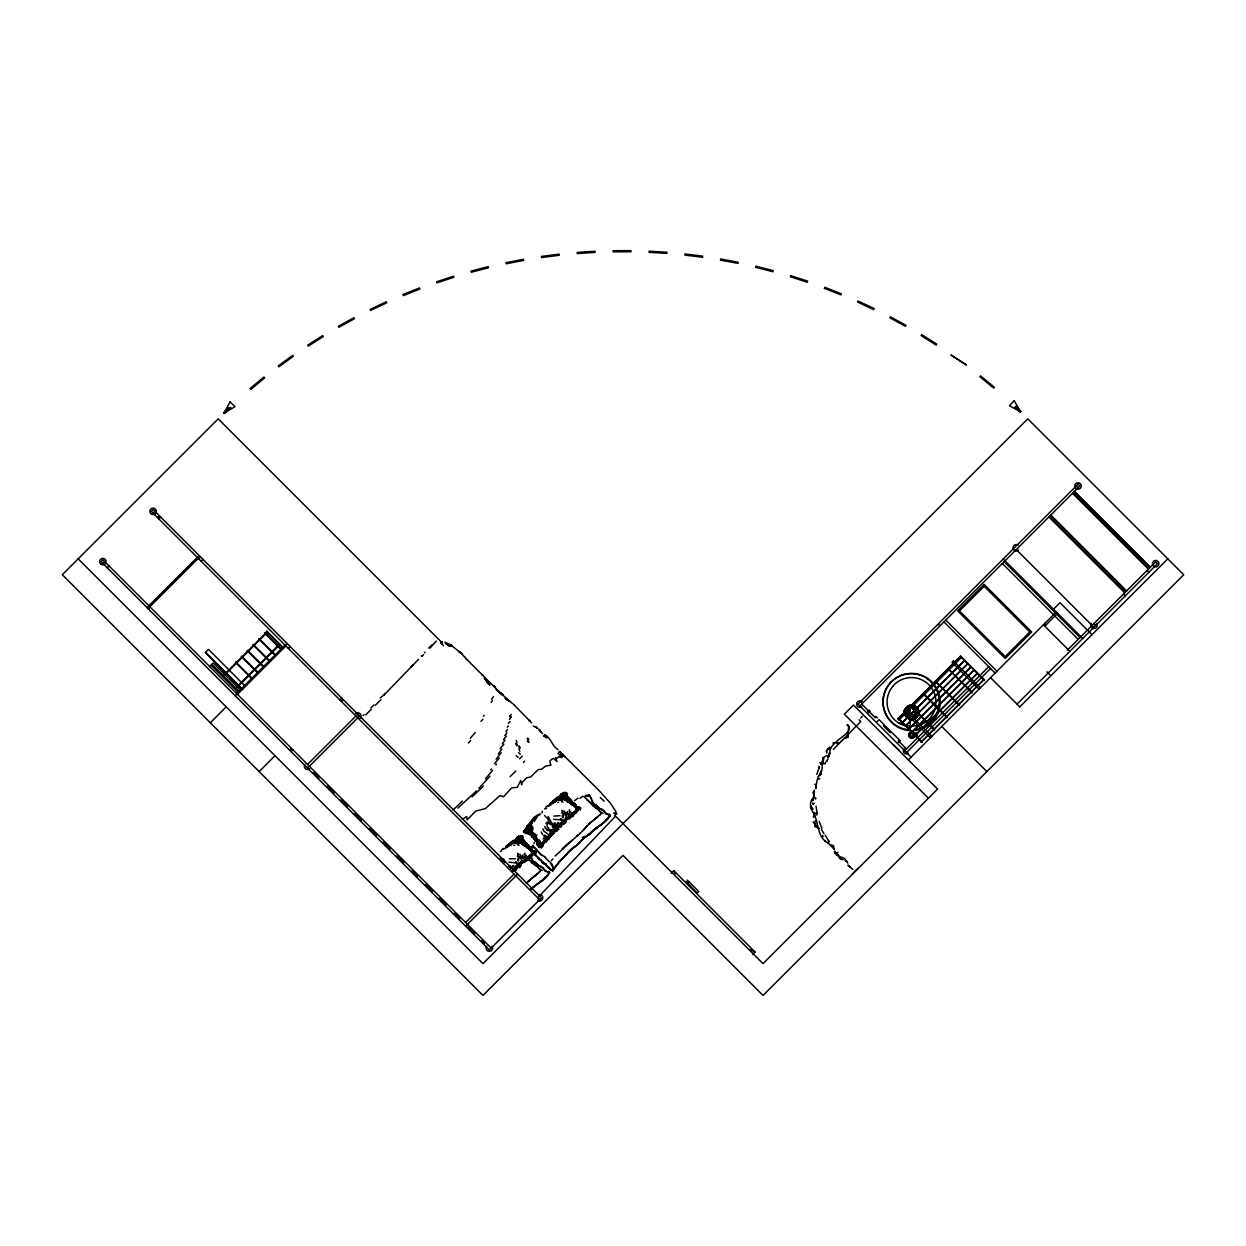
<?xml version="1.0" encoding="UTF-8"?>
<svg xmlns="http://www.w3.org/2000/svg" width="1246" height="1246" viewBox="0 0 1246 1246"><rect width="100%" height="100%" fill="white"/><g stroke="black" fill="none" stroke-linecap="round" stroke-linejoin="round"><path stroke-width="1.5" d="M526.482 846.548L531.03 850.582M528.74 858.961L521.389 862.512L518.601 866.982M538.303 841.969C529.877 832.063 524.644 819.79 540.53 813.872M536.325 837.951L536.356 835.848M566.338 794.06L565.186 796.63L568.737 802.237M616.63 814.09L616.209 813.28M556.791 798.125L553.894 799.714L553.099 802.003M568.597 797.876L566.914 795.369L565.373 795.369L565.606 797.238L571.322 803.514L576.789 806.551L576.882 807.953L579.873 807.533L574.126 805.57L574.78 803.545L573.799 802.907M526.98 832.717L525.329 829.384L528.802 832.453L528.647 831.051L524.909 832.951L527.447 832.935L526.871 833.59M564.843 795.851L565.528 795.213L565.139 796.599L565.559 794.123L563.737 793.515L560.466 794.543M524.955 844.804L521.28 840.365M565.466 794.325L565.139 796.599L567.226 794.076L566.821 792.892L564.718 795.073L565.513 798.375M527.556 847.56L523.351 843.184L523.118 840.801L522.572 843.012L520.267 842.623M579.873 807.579L575.683 806.723L575.496 804.309L570.715 800.96L570.45 799.107L567.428 799.667L567.148 797.331L566.572 798.39L560.155 796.474L556.837 797.502M531.824 847.56L532.899 845.209M532.976 833.636L531.933 835.365L530.422 835.412L531.871 834.524L532.322 837.374L534.659 835.677L531.684 830.661L531.185 826.768M524.924 846.361L527.027 847.124L527.432 844.087L526.404 843.09L526.03 846.003L524.177 845.691M529.534 846.595L530.469 847.264L529.768 849.242L531.108 849.351L531.248 850.473C538.35 851.22 531.232 853.853 531.435 849.024L529.239 849.087L528.148 846.688L527.058 847.171L527.323 844.445L528.662 845.863M555.436 799.216L556.137 798.234M570.061 802.159L567.927 800.275L569.484 798.281L567.974 799.465L566.4 795.555M522.23 841.486L523.289 843.153L526.295 843.09L523.834 842.981L523.009 839.82M575.496 804.309L576.057 805.897L574.718 805.305M553.582 823.637L555.311 824.322L555.778 826.129M556.37 831.16L556.432 829.914M813.358 816.192C814.635 816.146 812.174 819.463 814.682 814.977M559.267 826.877L560.902 823.886C566.338 818.201 574.453 812.158 579.016 807.595L578.814 808.42M570.684 802.922L570.699 803.919M828.824 755.045L828.652 756.914L828.87 754.251M526.233 855.301L526.793 856.968M828.808 756.509L828.855 754.655M574.297 811.831C563.41 822.438 548.162 832.935 541.854 846.221L542.851 846.143L542.15 843.464L543.272 841.782L560.342 824.26L570.559 816.037L573.503 815.273M567.522 818.513L566.914 817.049M518.928 835.77L518.118 837.421M524.005 843.635L520.906 839.352L523.289 837.592L522.931 836.378L522.214 836.019L520.501 839.337M524.519 841.408L522.962 838.823L521.42 838.776L522.51 841.875L523.725 841.19M819.401 828.45L814.744 826.456L815.507 823.466M820.553 773.361L821.052 774.296M566.868 796.116L568.612 797.129L567.974 799.465M533.163 850.691L532.369 851.766L531.154 848.059L527.323 844.445M914.813 712.26L915.935 713.506L914.751 712.883M531.154 848.059L531.637 849.679L530.344 849.024M815.772 787.97L817.36 778.952M821.301 770.635L820.18 775.246M516.607 837.717L519.862 836.86L521.716 839.399L521.669 837.514L521.171 840.053L522.417 837.514M509.038 844.881L509.957 842.592L512.916 841.081M514.193 870.004L515.937 867.06C521.513 861.562 529.83 855.862 534.534 851.47L531.497 850.878M826.83 755.434L823.092 757.755L821.846 770.667L817.765 777.224M819.93 762.677L820.834 762.895M845.162 738.364L847.81 737.305L848.728 726.278C847.903 723.552 847.934 727.368 847.109 724.674C857.404 732.477 828.824 740.716 829.914 752.615M508.757 866.437L510.439 867.216L510.798 869.069M577.459 811.13L574.422 803.748L569.126 802.891M822.625 761.15L822.967 760.309L822.329 762.054L823.949 763.751L825.132 763.798L825.475 762.256M522.697 861.952L529.721 855.535M567.055 799.2L565.715 796.194M542.15 847.218L541.2 848.105L539.409 842.156L541.714 845.255L539.191 846.859L540.328 846.984L539.736 843.417L540.935 843.402L540.048 841.003M522.884 839.555L524.566 840.661L523.834 842.981M570.824 802.985L571.353 803.561L571.493 800.867L571.867 803.935L571.042 803.623M916.153 732.928L916.215 732.492A2.679 0.919 89.7 0 1 916.371 732.601M520.859 839.259L521.576 838.636L521.124 840.006L521.544 837.733M815.787 786.927L816.005 784.902M526.622 830.989L525.89 829.867L527.229 825.802L527.479 828.31M553.426 868.711L552.617 870.97L559.189 862.045L571.089 849.445L578.253 843.869M575.138 812.485L578.128 807.564M833.153 845.676L834.322 849.242M532.369 851.766L530.095 847.467L528.475 847.607L527.821 845.1L527.276 845.894M557.367 799.558L556.183 799.48L555.389 802.003M815.149 824.525L813.233 821.893L813.981 822.344M561.37 827.064L561.775 823.808L562.974 823.139L564.08 824.322M847.81 737.305C846.735 734.003 848.853 738.831 846.564 735.483M559.516 795.524L558.722 798.047M267.174 632.485L224.015 675.659M279.088 644.665L236.039 687.683M546.278 841.408L545.39 839.695L540.094 845.022L538.474 841.813M822.158 763.658L821.192 764.733L820.475 763.066M511.499 842.156L512.215 841.221M522.759 841.72L521.716 839.617M574.328 805.913L570.263 801.941L569.687 802.704M524.753 844.009L526.326 842.685L527.494 844.913L527.058 847.171M527.229 825.802L527.915 829.618L530.578 832.375L528.335 834.337L529.348 832.219L530.594 832.795M565.123 822.516L564.656 821.176M537.01 839.882L538.708 842.67L537.961 843.168L534.752 839.477M530.5 856.204L533.335 852.171L531.59 850.597L536.278 851.875L535.578 854.071M922.009 742.554L898.444 718.568L922.274 741.993M959.467 705.361L935.653 681.562L959.607 704.675M971.911 692.932L948.206 668.806L972.036 692.231M984.356 680.487L960.65 656.362L984.48 679.786M529.332 825.117L530.126 829.836L536.387 839.243M537.478 844.336L538.708 842.67L539.658 844.695M557.741 798.328L557.865 797.518L557.242 798.686M528.849 827.951L529.815 823.668M535.531 840.225L535.359 841.19L536.014 840.069C536.06 837.904 532.836 839.742 534.892 839.617L536.419 838.122L535.079 835.381M573.97 814.323L572.63 816.239L569.375 816.737M515.626 838.683L515.501 840.427L517.059 841.112M532.681 830.366L532.213 827.827M516.202 870.315L516.903 866.204L522.775 861.126L523.787 861.702M524.161 831.752L525.251 830.786L525.485 832.063L523.367 831.269L528.522 831.907L525.532 830.957L526.233 830.397L526.092 833.714L526.279 831.487L527.603 831.409M567.101 819.152L562.538 824.587L560.342 824.26L559.781 827.017L557.647 828.216L558.115 826.674M530.469 823.699L528.351 826.705L529.098 823.357L535.858 818.513M576.057 805.897L575.683 806.723L577.038 807.299L575.839 805.243L574.001 805.165L572.615 802.346L572.802 803.935M531.637 848.401L531.84 847.311M576.633 807.72L577.864 808.529L577.661 811.13L575.247 812.314L576.291 810.367M520.127 865.892L519.753 864.506M561.198 793.593L560.622 794.777M549.673 868.68C553.894 874.412 554.532 865.363 550.265 862.512L553.613 868.805M577.926 807.159L576.882 807.953L575.294 806.692M531.03 824.525L530.344 826.892M513.741 841.439L513.913 840.614L513.243 841.766M822.609 761.119L821.939 761.399M828.824 756.431L829.275 754.344M529.207 858.042L527.79 859.927L524.597 860.254M564.469 811.115L566.26 817.407L564.765 819.51M546.947 825.086L547.57 827.375M532.151 851.516L533.35 852.373L533.054 854.943L530.625 856.033L530.718 854.787L532.696 854.585M571.68 803.249L571.462 804.823M576.696 812.034L576.337 812.922M577.957 809.775L576.633 808.576M562.74 792.472L565.528 795.213M517.37 836.814L516.747 837.982M531.824 849.492L529.784 849.538M529.223 827.033L529.488 826.036M815.04 813.996C809.666 810.398 808.856 801.91 813.56 797.315L814.448 791.537M536.824 844.196L538.288 841.907L536.979 842.062L538.101 843.34M551.012 835.272L551.199 836.362M530.64 833.621L533.335 834.804L532.322 837.374L535.001 835.63L533.895 835.63M520.065 854.32L521.529 860.752L519.94 862.824M527.447 832.935L527.307 830.101M574.904 804.994L573.612 805.399L573.876 804.277L572.989 804.682L571.338 801.536L572.895 802.222M550.732 834.057L545.39 839.695L545.187 841.891L543.692 841.58L544.019 843.698L543.272 841.782L544.455 842.608L544.704 841.751M534.285 852.295L535.359 851.501M524.535 831.674L526.466 832.079L524.441 831.425L526.482 829.867L524.675 831.471L524.488 830.552L525.251 830.786L524.052 832.312L524.675 830.584L528.662 832.126M533.413 853.603L533.117 852.856L532.805 854.99M574.001 805.165L574.422 803.748M532.011 855.862L531.606 856.765M525.999 845.551L527.042 847.669M531.512 850.925L533.537 851.439L533.148 852.825L530.905 851.034M549.097 839.072L548.816 837.405M518.258 837.265L521.576 838.636M593.376 804.028L589.779 795.649L586.477 796.147M529.192 849.056L529.207 847.841M537.961 843.168L535.282 839.056L533.195 838.309L533.35 836.331L535.64 837.125L537.509 841.143M530.516 848.744L529.612 848.869L530.095 847.467M833.496 846.704L833.512 845.707M525.111 830.023L525.594 828.637M557.258 829.166L557.164 827.578L551.807 833.543L553.286 833.948L554.891 831.752M566.852 798.156L567.148 797.331M816.753 774.342L819.525 766.944M537.104 838.527L533.989 839.337L534.285 838.574M556.728 798.452L560.856 796.801M554.408 833.122L552.554 833.107L552.149 835.552M828.216 840.801L828.715 840.879M912.711 709.395L912.617 707.884M589.062 795.836L589.218 795.041L591.741 799.247M556.043 801.303L553.053 802.035C551.48 801.474 547.461 805.165 550.981 804.651L553.037 800.742M534.627 840.256L535.453 839.197M534.394 837.764L534.659 835.677M512.807 841.439L516.965 839.929L521.171 840.925M533.989 843.526L534.518 842.327M564.158 792.83L563.675 793.904L567.226 794.076L565.435 795.587M543.988 842.81L541.387 845.536L540.094 845.022L542.135 843.417L543.474 844.959M559.984 825.646L558.613 826.207L559.781 827.017L560.902 823.886L559.049 825.755M529.721 833.714L533.771 833.979M558.379 827.827L561.401 825.226M528.039 825.491L527.479 826.721L528.725 824.914L528.242 825.896M534.269 821.581L535.141 819.93M542.867 843.573L543.334 842.592M567.055 812.641L567.662 811.364M824.93 840.598L825.132 841.595M534.098 820.242L536.138 817.376M813.576 799.356L814.105 790.135M526.809 831.503L525.329 831.316M575.387 811.598L573.3 814.51M513.04 869.708L512.075 870.58L515.937 867.06L516.249 868.306L512.527 871.265M565.606 795.696L566.572 793.842M534.098 835.272L532.011 833.823L532.727 834.322L530.422 835.412L532.79 833.418M542.275 844.757L539.736 843.417L538.786 845.286L539.565 846.112L537.602 843.199L538.957 843.371M524.768 843.059L525.36 841.875L523.756 843.776L526.077 845.068M537.478 845.645L538.708 842.67M513.243 870.923L516.342 868.446M424.964 652.094L424.434 652.842M522.541 855.986L523.195 854.725M565.373 795.369L565.559 794.123M548.723 805.15L547.897 806.598M521.607 839.134L523.289 837.592L521.451 839.025M576.213 805.71L575.683 806.723L576.664 806.505L576.882 807.953M836.72 854.289L836.362 855.114L844.586 858.51L846.236 861.438M512.698 870.253L515.377 867.387L517.511 867.839L521.84 861.998L522.339 863.462L522.183 860.441M530.796 855.317L528.584 858.167M440.57 643.185L441.1 642.22M541.496 844.336L542.446 842.857M525.267 829.961L525.796 830.848C523.943 831.58 527.634 835.583 527.743 831.689L525.952 832.982L524.862 832.421M529.597 825.008L532.618 820.974M561.712 821.924L559.267 824.416M552.18 834.166L551.168 833.387L553.286 833.948L552.492 832.172L549.953 837.468M566.089 792.565L563.675 793.904L564.89 792.113M428.593 648.013L432.424 644.774L429.808 648.045L436.334 641.083M548.24 836.144L550.389 832.764L548.52 827.811M523.118 840.801L522.479 841.844L518.679 840.115M531.824 823.886L532.447 822.843M543.1 839.134L543.645 838.231L545.53 838.87M516.825 865.113L514.302 867.512M571.509 802.284L571.493 800.867M522.214 836.019L519.769 837.312M509.396 719.549L510.844 717.618L509.598 716.45L511.218 714.379M531.419 848.246L533.132 845.598M501.235 752.693L496.11 759.235M913.474 709.504L914.471 708.678L912.913 709.239M826.612 751.868L827.375 749.017L829.587 747.989M491.547 699.302L493.525 696.607M538.786 729.206L540.125 730.514L538.661 729.377M384.952 693.477L383.706 695.33L418.578 659.29M575.06 806.38L575.839 805.243M563.597 823.684L565.201 820.008L565.7 821.052M827.702 757.054L829.057 755.092L827.842 756.805M951.181 355.017L966.289 364.813M583.097 838.76L601.911 823.824M530.578 832.375L527.229 833.294L527.79 831.721L527.229 833.294L530.189 832.64L531.902 835.988L532.712 834.275L531.902 833.776M535.92 840.225L536.652 839.197M491.08 702.417L492.45 700.532M505.907 731.667L507.387 729.673M501.811 749.08L498.291 754.001M532.634 835.755L533.335 834.804L531.871 834.524M548.77 871.468C550.078 878.29 535.095 883.71 530.671 889.426L541.2 881.093M609.465 814.199C610.665 821.41 594.918 826.659 590.666 833.013M547.788 874.38L544.331 878.773M608.5 817.096L605.042 821.488M530.625 850.13L531.435 849.024M557.538 864.241L560.98 860.145M575.341 846.673L583.33 838.605L603.734 822.718M615.368 816.379L539.456 895.921M966.18 364.969L951.072 355.172M534.923 817.345L533.662 818.887M828.886 842.094L828.045 842.95C816.862 837.468 819.027 822.329 813.389 812.61L815.632 813.14M503.493 739.657L506.421 736.09M568.799 851.859L559.283 861.874M827.967 756.992L830.148 753.487L829.088 753.098M505.113 740.093L502.247 743.831M499.272 758.02L494.522 763.658M559.952 798.468L560.747 797.44M489.927 776.242L478.869 788.313M556.168 801.194L557.834 799.216M589.934 834.01L591.383 832.157M553.162 869.334L559.423 861.609M500.113 748.675L503.867 744.236M506.997 732.835L504.801 735.592M548.022 806.411L553.442 802.969M542.446 811.255L542.01 812.859M507.293 727.212L508.352 725.935M567.195 818.949L567.569 817.688L566.26 817.407M527.868 859.101L529.971 855.332L534.799 852.404M550.374 804.355L551.402 802.86M522.261 756.104L519.566 758.783M525.251 830.786L524.675 831.471L524.675 830.584L527.167 830.864M526.295 883.258L539.798 871.515M555.109 856.064L578.269 834.929M582.334 831.207L588.828 824.089L601.039 813.856M599.747 815.133L600.494 814.245M813.062 799.776C810.757 801.832 814.51 800.228 812.47 799.371M470.178 738.302L475.24 732.617M544.969 877.76L545.686 876.904M605.681 820.475L606.397 819.634M508.368 723.459L510.097 721.465M583.751 829.789L587.162 825.88M468.434 743.037L470.677 740.436M503.851 849.087L509.427 845.785M485.395 778.843L492.715 770.215M532.914 820.444L531.248 822.189M561.105 824.338L561.853 822.983L562.694 823.715M569.235 851.252L574.172 847.233M533.989 839.337L535.313 837.187L533.35 836.331L532.307 837.141L534.363 835.957M480.987 721.325L482.903 719.222M561.993 794.138L562.74 793.313L562.102 794.014M575.309 806.738L575.87 807.579L576.789 806.551M577.085 836.113L578.051 835.038M889.628 683.727L891.295 681.889M813.918 793.686L812.922 793.204L813.358 791.677M507.371 845.629L506.857 846.408L509.053 843.589M833.325 749.407L860.799 721.496L859.008 719.705M528.008 881.732L529.488 880.112M588.719 824.463L590.199 822.843M495.783 764.873L496.531 764.063M483.401 716.201L484.18 715.344M523.398 762.396L524.706 761.135M525.89 827.951L526.856 826.908M539.144 872.387L540.328 871.125M516.124 867.512L518.009 866.406L519.006 867.683L520.143 867.309M547.165 837.842L548.941 835.957L549.455 836.58M583.33 838.605L576.991 845.1M579.546 842.67L583.097 838.48L589.67 834.213M553.068 858.946L551.09 860.861M515.828 771.056L510.081 776.616M574.499 800.711L578.004 798.188M532.338 850.364L531.388 851.345L530.952 850.582M528.335 834.337L529.394 832.266L529.924 833.029M913.879 709.831L914.595 710.874M518.554 866.079L514.006 868.805L511.343 868.104M457.905 808.078L476.502 790.899M411.211 666.812L413.205 664.819M483.464 786.055L472.172 796.817M490.566 769.826L491.438 768.953M581.555 831.845L584.53 828.855M102.857 563.426L104.68 561.588M153.118 513.165L154.94 511.343M107.218 567.787L109.041 565.949M157.479 517.526L159.301 515.704M158.818 518.881L160.656 517.059M147.121 607.69L199.204 555.607M149.271 606.195L197.709 557.756M147.978 608.531L200.061 556.448M148.367 608.936L150.205 607.114M198.628 558.691L200.466 556.853M201.104 561.152L202.927 559.329M209.655 666.563L213.315 662.919L240.727 690.331M222.458 672.046L223.906 670.597M223.595 675.254L266.706 632.143M231.585 681.188L233.049 679.724M236.46 688.104L279.556 645.007M236.615 693.524L285.038 645.101M235.183 695.751L237.02 693.929M285.443 645.506L287.265 643.668M237.456 694.365L285.879 645.942M210.325 722.758L226.211 706.871M288.356 648.418L290.178 646.581M259.137 771.586L275.023 755.699M289.695 750.263L291.517 748.441M339.956 700.003L341.778 698.181M291.05 751.618L292.872 749.78M341.311 701.358L343.133 699.536M307.528 764.437L357.789 714.192M307.264 767.832L309.086 766.01M357.524 717.571L359.346 715.749M309.366 766.274L359.611 716.014M365.748 714.815L371.246 709.317M375.373 705.189L380.887 699.676M465.615 922.523L514.037 874.085M465.615 926.183L517.697 874.085M531.045 888.959L543.038 879.988M537.789 897.852L539.627 896.014M671.189 873.259L673.743 870.689L755.06 952.022L752.506 954.576M859.88 705.968L1079.846 486.002L1078.024 484.164L858.058 704.13L911.511 757.584M687.839 883.523L689.178 881.997M860.628 718.008L862.341 716.31M697.215 892.915L698.741 891.544L687.325 880.128M877.277 721.465L879.037 719.705L900.095 740.685M897.836 718.786L960.448 656.175M898.023 718.989L960.541 656.268M898.755 719.721L961.382 657.094M898.958 719.908L961.46 657.187M901.948 722.898L964.56 660.287M902.151 723.101L964.762 660.489M905.141 726.091L967.753 663.479M905.344 726.293L967.955 663.682M908.334 729.284L970.946 666.672M908.536 729.486L971.148 666.875M898.304 742.476L900.048 740.716M911.527 732.477L974.138 669.865M911.729 732.679L974.341 670.052M914.72 735.67L977.331 673.058M914.907 735.872L977.534 673.245M904.658 750.731L988.717 666.672M906.481 752.568L990.554 668.495M1053.135 609.559L1059.988 602.706L1091.979 634.697M921.09 742.04L983.826 679.553M921.292 742.242L983.904 679.631M908.318 759.873L1056.219 611.973M1057.589 613.344L1044.771 626.162L1044.678 623.514L1046.048 624.885M836.159 853.962L837.919 852.202M1067.308 650.225L1155.696 561.837L1157.518 563.659L1017.048 704.13M852.373 873.929L857.887 868.415M1019.617 707.043L1167.813 558.847M545.655 807.377L547.57 805.773M384.157 694.676L380.248 697.931M370.903 707.853L373.94 704.878M453.046 810.071L462.422 801.069M841.175 741.401L843.137 739.485M364.081 714.659L363.1 715.422M575.979 846.221L577.848 844.414M223.548 412.769L228.968 407.582M526.965 825.88L528.491 824.587M573.534 804.168L573.565 805.383M230.821 407.364L224.327 413.579L223.688 412.909M552.835 801.552L553.629 800.789M579.079 834.368L580.652 832.904M501.499 849.912L503.462 848.386M555.669 801.552L556.183 799.48M562.148 848.728L565.03 846.112M579.312 808.514L572.179 814.604L571.307 814.152L572.771 816.223L571.634 817.002M938.254 624.916L939.344 623.919M561.074 859.787L572.085 848.557L575.668 846.346M579.748 833.527L580.667 832.717M508.835 844.383L509.661 843.651M511.094 842.888L511.467 842M533.366 725.982L535.204 727.057M588.828 824.089L596.772 817.594M528.117 881.374L536.06 874.863M250.867 389.359L264.697 377.881M566.728 796.583L565.606 797.238L561.993 794.699L565.559 797.206L566.914 795.369M575.808 809.106L577.864 808.327L575.948 807.159L580.807 807.906L580.2 810.134M595.915 828.169L597.099 827.173M535.219 885.439L536.387 884.458M601.288 824.572L610.509 815.569L605.945 813.513L601.569 808.763M540.577 881.841L549.798 872.839L545.234 870.783L540.873 866.032M579.982 798.375L582.863 796.163M423.578 654.695L421.444 656.424L422.456 655.614M263.981 377.008L250.135 388.503L250.742 389.204M578.44 843.853L579.935 842.639M594.638 819.261L598.438 816.364M572.194 840.287L565.855 845.286M526.715 847.841L529.207 847.249L528.366 846.003L528.475 847.607M522.432 838.994L521.56 840.661L518.134 837.935L521.513 840.629L522.962 838.823M533.381 820.273L536.06 818.591M819.074 775.806L820.6 774.623M531.326 852.825L532.26 852.093M529.161 833.434L530.204 832.686M827.422 760.029L826.752 761.197M816.815 815.04L816.769 813.077M588.595 835.241L589.607 834.462M584.779 796.801L588.548 795.306M520.096 836.237L521.062 835.505M570.294 801.49L570.543 799.511L571.603 800.477L571.322 803.514M810.803 807.206L810.663 805.851L813.062 809.168M526.357 830.303L524.441 831.425M278.185 365.95L292.732 355.344M278.87 366.838L293.386 356.263M533.927 876.53L537.727 873.633M577.287 810.772L575.294 811.053M578.019 807.595L576.477 807.19M547.274 817.843L549.595 822.874L553.831 826.814L556.246 827.593L557.351 826.83M546.2 842.234L547.742 839.321M914.439 710.36L915.592 710.033L914.362 710.983M530.687 854.756L531.684 854.086M307.606 345.204L322.792 335.532M308.229 346.139L323.384 336.482M584.997 797.175L587.178 795.976M526.824 860.628L527.961 859.88L526.669 857.778L527.463 858.214M925.108 721.792L923.395 722.898A23.565 23.565 0 0 1 899.846 723.007M558.13 829.867L558.987 829.322M550.53 804.184L551.62 803.53M567.802 797.674L566.587 798.421L562.6 796.879M462.25 819.261L466.752 816.551L467.079 819.884L475.832 811.037L485.379 808.576L499.911 795.587L503.555 796.739L511.561 787.97L517.339 787.27L520.672 780.635L521.622 784.762L522.183 782.317L526.778 777.722L530.531 777.068L538.225 769.639L541.854 769.171L545.514 766.103L550.888 765.106L549.813 761.119L551.573 759.359L553.52 758.456L557.055 761.602L555.56 757.677L557.538 758.113L558.769 756.696L562.055 757.661L558.146 753.363L559.594 751.354L598.781 790.275L610.478 803.218L616.038 811.831M536.933 844.772L539.362 844.118M815.585 798.904L815.569 797.97M834.384 851.314L834.976 853.058L838.402 854.725L839.383 858.323L843.215 859.74M914.72 711.622L916.106 711.731L914.595 711.03M338.273 326.343L354.035 317.652M338.834 327.309L354.565 318.633M514.956 868.774L514.691 870.144L513.586 869.272L514.676 869.365L515.377 867.387L520.361 863.338L520.797 864.413M535.282 839.056L536.605 839.337M506.499 846.875L507.589 846.268M526.077 831.612L524.005 831.83M860.706 702.059L861.702 701.747M565.045 795.026L565.7 795.96L564.391 793.904L564.859 795.15L564.594 794.278L566.12 794.652M536.356 817.469L537.602 816.831M559.205 798.265L560.965 797.985M560.84 825.335L560.342 824.26M540.328 846.984L539.097 847.592L538.288 846.657M512.947 840.505L516.965 839.929M370.062 309.444L386.338 301.75M370.545 310.456L386.79 302.778M515.813 868.509L515.377 867.387M536.746 843.589L537.602 843.199M515.299 841.315L516.28 840.879M582.256 837.421L584.53 836.393M838.667 743.332L839.383 742.85L837.888 742.818M574.749 813.918L575.73 813.498M552.585 829.556L553.458 830.319L552.118 830.895L549.673 830.257L551.48 832.063M531.497 834.804L532.712 834.275M556.277 831.253L557.351 830.786M908.505 712.79L908.287 714.425M920.015 725.079L923.878 723.256A24.546 24.546 0 0 0 930.201 686.25A24.546 24.546 0 0 0 892.619 686.406M555.311 802.299L553.972 802.408M547.243 824.027L548.178 823.637M402.847 294.57L419.559 287.919M403.268 295.614L419.964 288.979M526.295 829.12L527.946 831.347L530.375 831.643L528.538 826.861M828.419 749.407L827.515 748.939L828.699 748.472M530.002 857.684L530.967 857.31M541.34 732.056L539.907 730.795L542.586 733.692M570.092 798.966L567.491 799.698M511.296 845.177L509.972 845.24M613.686 812.859L616.303 814.308M436.489 281.798L453.606 276.207M526.295 843.09L523.289 843.153M436.863 282.858L453.933 277.282M567.942 800.321L570.45 799.107L569.687 801.926L569.889 800.586L568.55 800.835M911.433 733.536C907.119 736.184 915.576 737.944 912.664 733.801M565.731 822.936L564.095 823.123M535.173 838.807L536.263 838.449L535.562 837.982M561.759 795.836L563.083 795.431M523.772 843.822L526.326 842.685L525.438 845.489L525.703 844.165L524.364 844.367M557.756 802.517L558.815 802.206M544.549 808.825L546.371 808.607M833.792 742.46L833.558 743.332M470.879 271.161L488.307 266.644M471.175 272.235L488.572 267.734M535.655 835.1L536.979 835.054M520.688 866.375L519.084 866.468M820.662 764.296L822.08 763.907M560.84 800.01L562.678 799.698M517.884 839.041L519.193 838.714M520.47 837.296L522.635 837.328L520.392 837.296L520.859 838.589L520.672 837.67L522.152 838.122M513.726 845.489L514.785 845.224M560.482 797.767L564.936 798.297M614.512 813.529L615.462 813.311M500.331 851.345L501.437 851.096M557.04 800.368L563.223 799.558M505.876 262.688L523.554 259.293M506.094 263.794L523.741 260.398M559.859 799.013L565.186 799.387M512.075 844.196L509.084 844.819C507.543 844.227 503.337 847.763 506.81 847.451M516.576 840.879L520.906 841.657M555.062 800.82L556.214 800.602M513.103 843.308L519.224 842.763M586.57 795.758L589.015 795.509M515.719 843.308L518.694 842.888M547.446 871.857L548.458 871.515M515.922 842.094L521.155 842.717M511.109 843.682L512.277 843.495M923.27 694.022L946.898 717.665M569.796 818.84L568.129 819.011M541.325 256.442L559.174 254.168M541.48 257.548L559.298 255.274M566.198 821.581L565.809 822.111M555.311 824.322L557.367 824.509M569.204 799.636L570.45 799.48M559.968 815.694L553.816 816.083M530.453 830.428L530.017 829.836M814.822 784.295L815.398 784.326M524.893 862.419L523.258 862.497M609.964 815.834L610.135 814.791M549.252 873.103L549.424 872.075M510.439 867.216L512.433 867.512M860.425 702.23L859.678 701.716L861.687 701.218M521.233 865.004L520.812 865.534M577.1 252.44L595.058 251.271M577.178 253.561L595.121 252.393M557.912 800.368L558.738 800.306M515.408 858.728L509.334 858.868M908.91 713.428L909.985 714.519M548.24 829.571L545.172 828.31M616.677 813.965L615.804 813.622M835.038 853.027L835.287 852.98M513.959 843.355L514.769 843.34M616.552 813.14L615.726 812.922M818.949 766.15L819.307 767.957M613.048 250.68L631.052 250.648M613.063 251.801L631.037 251.77M533.506 836.596L534.892 836.58L534.191 836.144M588.034 795.758L589.42 795.353M553.613 819.338L563.363 820.039M585.324 795.369L587.224 795.384M564.594 821.924L563.441 821.877L564.625 822.781L566.291 820.974M816.13 788.375L815.398 788.266M538.552 814.853L539.627 814.9M508.991 862.123L518.554 863.276M529.675 823.995L530.578 824.042M649.041 251.194L667.015 252.284M648.995 252.299L666.922 253.405M533.335 834.867L531.917 834.789L532.712 836.019M607.55 814.541L609.154 814.245M544.471 835.147L546.636 836.424M540.188 859.631L537.883 858.042L545.623 864.693M560.42 818.638L561.432 818.715M570.995 804.277L573.004 804.885M519.66 865.254L518.538 865.145L519.66 866.11L521.373 864.35M594.949 804.402L593.236 804.044L592.146 801.022M534.238 861.671L532.525 861.329L531.03 856.516M830.49 749.204L829.213 748.939L829.68 747.008M684.942 253.95L702.791 256.178M684.817 255.072L702.635 257.283M530.718 828.201L531.964 829.54M550.888 822.936L552.352 823.108M562.367 801.194L559.921 800.057M575.652 806.146L574.126 805.57M531.559 822.609L530.173 822.438L530.983 823.31M556.292 825.148L559.033 825.709M546.869 830.319L548.209 830.49M515.719 861.734L516.716 861.858M529.488 829.042L530.407 829.166M841.128 858.992L840.52 858.089M823.995 833.667L821.644 829.805M540.406 841.829L538.63 840.692M529.737 849.912L528.849 849.024M606.553 814.292C603.173 808.093 594.451 807.875 592.084 801.365M545.841 871.577C542.462 865.363 533.74 865.145 531.388 858.634M561.775 797.752L569.142 801.271M603.08 813.217L602.083 812.875M542.384 870.487L541.371 870.144M518.352 844.336L515.969 843.106M537.213 839.757L539.144 839.944M720.577 258.966L738.271 262.314M720.39 260.071L738.037 263.404M540.826 860.067L552.772 871.016M818.856 779.186L819.666 778.532L818.357 778.423M814.495 813.887L814.136 815.055M567.164 801.988L570.201 802.377L564.189 799.87M543.272 841.782L545.187 841.891L543.817 841.626L544.455 842.608M553.458 830.319L550.981 829.602M561.697 801.645L563.114 802.159M569.547 817.578L570.575 817.797L570.107 816.753M517.853 840.925L524.317 843.9L520.189 841.891M564.267 799.356L566.182 799.138M538.474 858.042L539.378 858.572L534.83 854.102L537.151 857.077M575.309 807.346L576.727 808.327M524.488 830.552L525.796 830.848M595.199 804.9L593.236 804.044M534.487 862.17L532.525 861.329M755.839 266.208L773.283 270.662M755.59 267.298L772.987 271.737M523.024 845.38L524.192 845.66M814.23 803.39C812.376 802.86 814.183 806.427 812.548 803.031M517.666 844.757L519.052 845.333M524.722 861.095L525.75 861.36L525.641 860.456M537.945 858.011L539.689 859.288M520.174 843.121L525.843 845.707M817.174 813.669L816.037 806.131M521.529 860.752L522.806 861.111M531.886 825.709L533.101 828.574M597.099 806.022L599.902 808.67M536.403 863.307L539.191 865.939M790.587 275.646L807.704 281.175M790.26 276.721L807.346 282.25M574.126 814.417L572.35 813.42M445.04 642.188L450.413 645.007M554.33 822.858L555.514 823.279M570.388 815.055L570.559 815.959L570.341 814.993L571.665 815.476M815.429 797.72L815.6 798.624M529.41 858.105L527.697 857.03M530.5 833.574L531.154 832.889M824.65 287.25L841.408 293.854M824.26 288.293L840.972 294.881M559.329 797.456L560.17 797.783M534.02 835.318L534.316 834.664M541.885 862.388L544.144 864.226M509.598 716.45L511.296 717.12L509.988 715.827M566.759 800.757L564.905 800.01M584.234 796.801L595.479 807.673L592.535 805.321L593.08 805.928M550.701 870.004L551.573 870.347M509.521 865.705L510.673 866.172M903.272 725.141L899.41 723.365M449.479 644.525L452.158 645.771L450.413 644.914M558.006 822.562L559.843 823.808M525.687 858.587L527.961 859.88M561.354 820.257L562.335 820.678M857.933 300.971L874.24 308.603M857.482 301.999L873.742 309.615M532.914 846.922L534.176 847.498M557.383 823.045L558.27 823.45M831.284 844.866L833.169 845.738M749.874 949.577L755.06 952.022M451.036 645.226L461.098 653.091L466.954 659.695L464.992 657.218M522.65 844.165L520.859 843.308M541.294 855.052L544.377 856.407L549.206 861.749M513.165 865.581L514.894 866.92M567.569 817.688L568.612 818.217M827.048 761.041L826.394 760.667M550.405 824.572L548.956 823.03M516.56 863.416L517.511 863.899M564.204 798.608L568.472 800.384L566.276 798.063M540.515 859.584L542.524 862.637M532.572 846.486L542.166 855.472M827.936 758.565L827.874 759.421M890.283 316.749L906.076 325.408M889.769 317.746L905.531 326.374M572.397 814.775L571.353 814.199L572.771 816.223M512.527 866.032L513.368 866.484M445.414 642.811L450.211 646.347L445.741 643.668M527.774 847.327L529.893 849.647M586.897 799.87L588.237 800.602M546.932 866.593L550.374 869.474M539.736 843.417L542.851 846.143M567.631 801.303L568.799 801.957M544.673 734.61C551.028 737.648 551.791 746.011 558.13 749.687M815.273 820.958L815.647 821.908M598.547 810.071L600.665 812.392M537.836 867.341L539.954 869.661M579.141 809.106L577.49 807.969L580.075 809.511M598.469 808.265L604.17 810.912M537.758 865.534L543.458 868.182M527.681 858.401L526.669 857.778L526.918 859.086M921.588 334.535L936.805 344.161M920.996 335.501L936.182 345.095M845.302 860.316L847.202 861.702M523.476 844.741L524.597 845.458M531.637 849.679L529.768 849.242M533.88 847.171L535.578 848.261M533.335 852.171L534.581 852.98M595.619 804.667L596.523 805.29M534.923 861.952L535.827 862.559M597.052 808.42L594.171 806.598L598.921 810.274M536.356 865.69L531.824 862.59L538.21 867.559M547.586 867.029L548.567 867.699M496.126 689.396L514.115 704.893M599.31 808.483L595.292 804.651M538.599 865.752L534.581 861.921M458.699 651.315L459.93 652.188M828.045 842.95L834.493 849.476M605.229 812.906L606.771 814.308M544.518 870.175L546.075 871.577M847.841 865.176L852.825 869.381M543.552 735.701L546.683 737.819L543.708 735.561M599.98 811.473L601.522 812.594M545.919 858.743L544.798 856.952M539.269 868.742L540.811 869.864M910.156 709.784L909.315 708.444L910.203 708.865M574.141 805.804L574.718 806.598M497.325 690.736L502.185 694.723L466.082 658.698M552.367 826.83L553.878 828.964M980.524 375.825L994.417 387.272M816.301 825.646L815.04 824.198M979.823 376.697L993.701 388.129M530.126 829.836L532.976 834.181M556.246 827.593L551.978 824.073M571.447 813.389L570.777 811.785M545.795 864.755L546.464 866.188M516.187 755.621L518.04 757.334M548.925 834.976L544.066 831.253L542.882 828.902M530.718 833.06L528.382 827.656M1015.661 406.274L1021.081 411.445M1014.883 407.099L1020.303 412.255M518.57 752.6L520.283 754.235M531.575 722.805L514.053 704.831M530.703 831.549L528.88 829.571M542.633 834.633L541.231 832.048M560.544 753.83L562.849 756.057L559.984 752.195L565.17 756.836L562.413 754.017M812.065 808.825L811.208 807.938M600.276 797.456L604.076 801.178M536.839 728.365L535.796 726.605L537.197 728.022M587.956 800.477L590.012 802.517M569.142 801.225L570.434 802.549M1076.201 486.002L1078.024 487.825M1074.379 491.469L1150.214 567.319L1074.332 491.516M1073.149 492.7L1148.983 568.55M1072.557 493.307L1148.391 569.142M1147.145 570.372L1148.983 572.21M1049.475 516.374L1125.309 592.224M1048.883 516.965L1124.717 592.816M1123.487 594.046L1125.309 595.884M1093.941 623.592L1095.764 625.414M1016.269 549.579L1093.941 627.236M1003.217 558.971L1082.712 638.466M1004.167 561.681L1080.017 637.516M1002.345 563.504L1078.179 639.354M1043.4 624.791L1069.893 651.3M1046.858 671.812L1050.861 675.815M945.776 620.072L997.236 671.532M943.954 621.894L995.414 673.37M990.554 677.637L1019.789 706.871M947.162 717.104L923.878 693.835M941.727 726.449L986.863 771.586M911.589 706.42L934.718 729.549M911.169 706.84L934.313 729.969M875.704 716.31L877.418 718.008M861.718 704.13L875.284 717.712M883.43 725.842L890.205 732.632M898.35 740.763L906.481 748.908M893.865 745.061L899.378 750.575M928.41 798.25L844.352 714.192L853.494 705.049L937.553 789.107L763.035 963.641L614.761 815.382M836.159 742.554L837.919 744.314M686.219 881.343L688.041 883.165M685.876 881.576L697.308 892.993M441.878 642.484L218.221 418.827L62.3 574.733L482.965 995.414L623 855.379L763.035 995.414L1183.7 574.733L1027.779 418.827L482.965 963.641L78.187 558.847M539.627 899.674L151.28 511.343L153.118 509.505L541.449 897.852L489.367 949.935L101.035 561.588L102.857 559.765L491.189 948.113M266.753 631.099L283.216 647.562M266.395 631.473L282.842 647.92M265.055 632.812L281.503 649.259M264.682 633.17L281.144 649.633M259.199 638.653L275.662 655.116M258.841 639.011L275.304 655.474M253.359 644.494L269.821 660.956M253 644.867L269.463 661.315M247.518 650.334L263.981 666.797M247.16 650.708L263.607 667.171M241.677 656.19L258.14 672.638M241.303 656.549L257.766 673.011M235.821 662.031L252.284 678.494M235.463 662.389L251.926 678.852M245.493 686.468L208.534 649.415L205.45 652.499L242.456 689.505M205.543 652.406L242.549 689.412M211.945 664.289L239.357 691.701M211.026 665.193L238.438 692.605M313.462 772.567L318.929 778.034M327.137 786.242L333.975 793.079M340.797 799.916L347.634 806.738M354.471 813.576L361.309 820.413M369.517 828.621L376.354 835.459M383.176 842.28L390.014 849.118M396.851 855.955L403.688 862.793M411.896 871.001L417.363 876.468M425.556 884.66L432.393 891.497M439.231 898.335L446.068 905.172M454.26 913.365L459.727 918.832M467.935 927.04L474.773 933.877M481.61 940.714L484.336 943.44M913.785 714.285L915.125 715.079L913.972 714.472M575.512 810.788L576.524 811.785M539.44 844.258L540.281 845.131M532.665 861.298L531.419 858.214M527.354 741.121L528.615 742.445M527.058 738.613L528.335 739.953M530.095 860.659L532.369 863.213M848.573 865.378L850.099 867.014M527.852 740.529L529.114 741.9M551.199 822.064L548.115 816.395M530.952 854.507L531.902 855.566M532.945 832.951L533.74 833.839M527.556 738.021L528.771 739.423M529.176 859.366L531.154 861.905M533.366 852.155L535.484 853.448M590.806 803.39L591.85 804.636M536.123 848.978L540.857 854.663M568.223 800.96L569.188 802.097M544.72 826.472L545.592 827.515M823.092 757.755L824.058 758.939M535.811 726.62L537.042 728.178M561.681 812.766L562.476 813.825M543.832 835.677L544.798 838.309M538.194 841.626L537.291 840.24M442.314 643.948L441.832 643.263L443.358 645.849M553.208 800.726L553.255 803.296M565.793 796.786L565.217 795.15M534.612 854.055L535.671 855.55M521.747 840.256L521.233 838.589M546.371 817.547L544.549 815.46M567.257 799.885L567.833 800.835M517.246 855.877L517.978 856.983M837.016 855.161L835.116 851.47M441.956 643.388L441.427 641.986M522.043 842.187L522.136 842.514M533.724 835.583L531.559 829.805M584.312 796.708L584.935 797.72M825.21 835.241L829.042 841.455M442.47 643.87L441.847 643.419M541.776 843.791L542.633 845.224M503.664 858.946L504.614 862.621M503.275 861.173L500.176 857.871M518.523 836.159L518.943 836.938M519.146 745.84L520.252 747.88M564.983 796.132L565.559 797.206M536.979 842.062L536.014 840.069L536.294 841.19M534.752 854.258L535.469 855.597M673.743 870.689L675.363 873.773M534.799 833.496L535.266 834.399M533.07 853.977L532.852 853.401M567.755 813.794L568.332 814.977M518.601 746.494L519.582 748.503M526.793 831.939L527.183 832.717M539.83 843.651L539.409 842.156M515.751 743.644L516.732 745.762M521.015 839.524L521.513 840.629M573.207 804.791L573.627 805.71M577.116 809.635L577.49 810.445M532.104 852.373L532.463 853.183M846.906 861.329L847.747 863.229M549.751 837.966L548.941 835.957L549.112 837.561M518.943 749.158L519.831 751.182M568.534 813.56L569.562 815.196L569.391 809.698M523.164 857.186L523.678 858.416M516.389 743.052L517.23 745.108M529.207 847.249L529.612 848.869M547.165 821.799L547.71 823.201M528.834 848.495L529.192 849.445M516.187 740.482L516.934 742.445M525.329 860.285L525.75 861.36M819.214 821.379L821.893 828.528M532.572 853.432L532.883 854.273M523.943 856.999L524.878 858.696L524.987 853.121M822.718 835.427L823.045 836.767M546.153 863.696L546.651 865.44M566.042 812.641L566.774 815.351M534.176 834.306L534.503 835.505M561.837 810.274L563.394 813.669L563.285 817.843M545.982 822.89L546.2 823.762M562.849 810.663L563.067 811.551M564.516 813.591L564.812 814.806M826.269 750.699L826.83 753.129M545.468 836.268L545.717 837.343M521.529 855.94L522.121 858.712M569.936 802.003L570.123 802.86M517.495 853.37L518.881 856.859L518.57 861.064M518.476 853.806L518.663 854.709M562.164 815.818L562.429 817.189M519.987 856.827L520.236 858.073M522.713 840.053L522.962 841.377M547.103 839.337L547.321 840.505M517.573 858.961L517.76 860.363M535.391 835.926L535.515 837.234M551.62 833.107L551.635 834.524M567.023 796.35L567.039 797.892M548.302 838.324L548.318 839.602M530.687 829.431L530.687 830.334M915.857 733.162L915.872 736.931M917.181 732.71L917.196 737.367M910.125 711.17L910.203 730.545M492.03 946.275A3.224 3.224 0 0 1 491.5 950.527A3.224 3.224 0 0 1 487.233 950.527A3.224 3.224 0 0 1 486.703 946.275M538.957 894.69A3.224 3.224 0 0 1 542.758 898.631A3.224 3.224 0 0 1 537.556 900.328M309.6 768.751A3.224 3.224 0 0 1 304.865 764.437M355.717 713.537A3.224 3.224 0 0 1 360.172 713.833A3.224 3.224 0 0 1 360.078 718.303M1018.558 550.031A3.224 3.224 0 0 1 1014.135 550.171A3.224 3.224 0 0 1 1013.73 545.764A3.224 3.224 0 0 1 1018.107 545.078M1096.605 623.592A3.224 3.224 0 0 1 1092.119 628.077M1091.278 627.252A3.224 3.224 0 0 1 1091.278 623.592M861.718 706.794A3.224 3.224 0 0 1 857.466 706.28A3.224 3.224 0 0 1 857.466 701.996A3.224 3.224 0 0 1 861.718 701.482M908.552 753.223A3.224 3.224 0 0 1 904.004 748.675M908.256 729.673A28.082 28.082 0 0 1 887.339 686.873A28.082 28.082 0 0 1 934.967 686.873A28.082 28.082 0 0 1 914.05 729.673M883.025 702.09A28.611 28.611 0 0 1 897.213 677.279A28.611 28.611 0 0 1 940.185 701.919A28.611 28.611 0 0 1 897.276 726.792A28.611 28.611 0 0 1 882.993 702.028M914.143 737.056A3.084 3.084 0 0 1 909.097 736.635A3.084 3.084 0 0 1 911.215 732.041M912.82 732.165A3.084 3.084 0 0 1 914.439 733.52M912.757 732.337A2.913 2.913 0 0 1 914.003 736.931A2.913 2.913 0 0 1 909.253 736.542A2.913 2.913 0 0 1 911.262 732.212M910.156 717.229A5.249 5.249 0 0 1 907.462 709.036A5.249 5.249 0 0 1 916.075 709.41A5.249 5.249 0 0 1 912.664 717.353M892.743 686.39A24.546 24.546 0 0 0 892.868 717.93A24.546 24.546 0 0 0 899.269 723.412M910.359 717.229A5.155 5.155 0 0 1 907.524 709.192A5.155 5.155 0 0 1 916.044 709.519A5.155 5.155 0 0 1 912.586 717.322M867.746 711.31C869.942 715.936 871.125 707.292 867.746 711.31M833.294 742.974L833.901 743.473L833.294 742.974M847.81 736.199L847.965 736.121M441.878 641.737L442.299 644.275L441.878 641.737M908.895 712.494L907.166 712.665L908.895 712.494M908.147 709.332L909.502 710.438L908.147 709.332M230.058 401.882L223.937 413.174L235.011 406.663L230.089 401.913M908.988 711.404L907.337 710.905L908.988 711.404M913.957 715.967L912.944 714.659L913.957 715.967M433.39 643.061L433.39 643.061M1014.166 400.807L1009.431 405.713L1020.692 411.85L1014.197 400.791M984.153 584.436L957.66 610.929L1005.164 658.449L1031.672 631.956L984.153 584.436M984.153 586.259L959.482 610.929L1005.164 656.626L1029.835 631.956L984.153 586.259M904.908 709.504L903.537 710.874L930.295 737.616L931.665 736.261L904.908 709.504M953.47 660.941L952.1 662.311L978.858 689.069L980.228 687.699L953.47 660.941M449.526 645.926L448.311 645.194L449.588 646.004M509.863 701.436L505.362 698.43L509.863 701.498M507.947 700.345L505.284 698.165L509.287 701.436L507.963 700.33M501.842 693.82L500.456 692.838L503.259 694.941L501.842 693.82M462.266 654.088L461.269 653.278L462.157 654.072M460.849 653.309L459.447 652.001L460.849 653.309M530.111 721.434L528.756 720.141L530.111 721.434M489.756 684.864L487.7 682.761L489.756 684.864M1126.54 590.978L1050.705 515.143L1126.493 591.04M482.763 675.348L481.641 674.195L482.778 675.394M495.394 687.465L494.023 686.001L495.394 687.465M488.821 683.961L484.414 678.042L488.821 683.961M487.248 682.216L484.507 678.026L487.248 682.216M536.512 850.675L536.59 851.61L536.512 850.675M100.957 564.204A3.224 3.224 0 0 0 106.066 561.93A3.224 3.224 0 0 0 101.533 558.644A3.224 3.224 0 0 0 100.957 564.204M151.218 513.959A3.224 3.224 0 0 0 156.326 511.67A3.224 3.224 0 0 0 151.794 508.384A3.224 3.224 0 0 0 151.218 513.959M1153.796 566.276A3.224 3.224 0 0 0 1158.905 564.002A3.224 3.224 0 0 0 1154.372 560.716A3.224 3.224 0 0 0 1153.796 566.276M1076.404 488.79A3.224 3.224 0 0 0 1081.248 486.002A3.224 3.224 0 0 0 1076.404 483.199A3.224 3.224 0 0 0 1076.404 488.79M905.671 708.335A7.149 7.149 0 0 0 910.452 719.3A7.289 7.289 0 0 1 905.562 708.258A7.289 7.289 0 0 1 917.741 708.211A7.289 7.289 0 0 1 912.975 719.409A7.149 7.149 0 0 0 917.617 708.289A7.149 7.149 0 0 0 905.671 708.335"/></g></svg>
